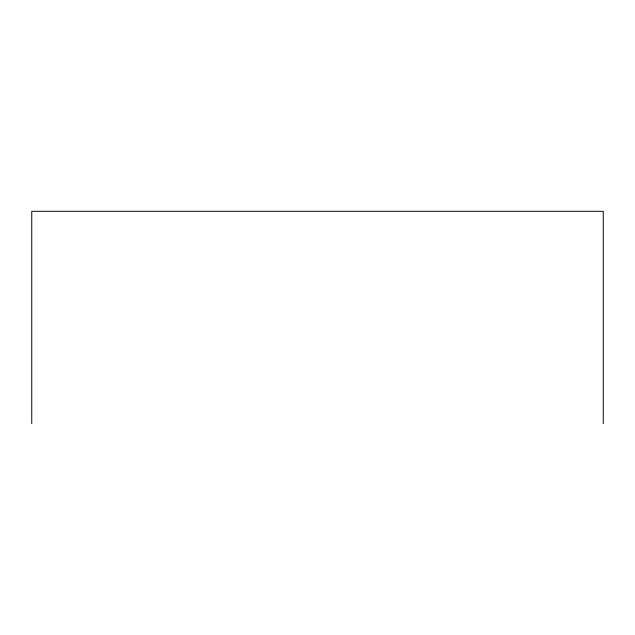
<?xml version="1.0" encoding="UTF-8"?>
<svg xmlns="http://www.w3.org/2000/svg" width="635" height="635" viewBox="0 0 635 635"><rect width="100%" height="100%" fill="white"/><g stroke="black" fill="none" stroke-linecap="round" stroke-linejoin="round"><path stroke-width="0.95" d="M603.25 423.696L603.25 211.304L31.75 211.304L31.75 423.696"/></g></svg>
